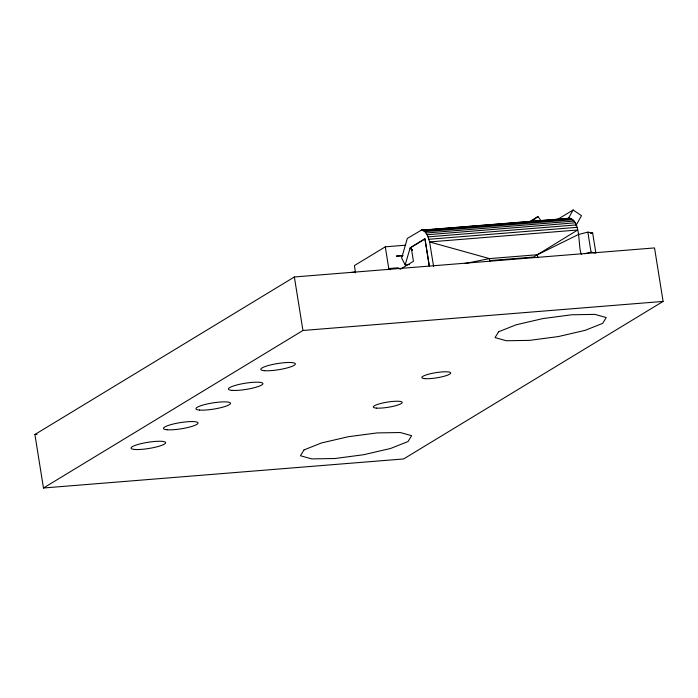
<?xml version="1.0" encoding="UTF-8"?>
<svg xmlns="http://www.w3.org/2000/svg" width="698" height="698" viewBox="0 0 698 698"><rect width="100%" height="100%" fill="white"/><g stroke="black" fill="none" stroke-linecap="round" stroke-linejoin="round"><path stroke-width="1.05" d="M409.36 264.559L405.163 264.9L410.162 247.851L424.96 238.725L429.34 266.051M575.937 225.629L581.495 215.656L573.11 210.002L568.259 218.683C581.984 217.889 577.455 249.265 581.713 254.552M531.387 221.58L537.957 216.537L540.959 220.62M489.909 260.581L533.542 257.065L577.682 229.991L429.584 241.936C428.267 237.599 426.81 230.584 421.295 230.192L407.318 238.437L401.647 258.016L405.163 264.9M34.9 434.505L294.364 276.975L654.532 247.921L663.1 301.423L403.636 458.944L43.468 487.998L34.9 434.505L37.073 434.331M405.782 245.173L385.296 246.822L354.401 265.58L355.561 272.831M43.468 487.998L302.941 330.477L663.1 301.423M529.913 221.423L537.957 216.537M557.318 219.582L573.11 210.002M464.999 263.521L489.481 258.6L537.373 254.735L578.494 234.484L587.838 232.12L592.663 233.019L595.874 253.077L591.049 252.179L584.819 253.758M590.578 233.542L592.663 233.019M566.27 218.928L569.394 218.247L421.295 230.192L423.381 230.654M563.059 219.128L559.875 219.469M565.171 218.84L569.394 218.247M559.822 219.556L563.016 219.12L559.717 219.477M422.473 230.218L570.571 218.273M423.669 230.706L571.767 218.753M424.855 231.64L572.953 219.696M425.989 233.01L574.088 221.057M427.054 234.764L575.152 222.819M428.031 236.875L576.129 224.931M428.877 239.283L576.976 227.339M402.877 255.564L396.359 256.096L402.868 255.738M385.296 246.822L388.777 268.556L398.235 267.796L400.294 269.297L413.443 261.314L411.201 247.267L424.925 238.934L429.226 265.807M351.286 272.447L355.491 272.107M424.559 230.113L421.295 230.192L433.257 229.441M435.43 229.302L441.947 228.892M446.301 228.612L449.564 228.412M457.173 227.932L459.345 227.792M421.295 230.192L433.179 229.45M435.334 229.319L441.817 228.909M447.217 228.569L449.381 228.438M429.994 229.982L433.257 229.904M388.777 268.556L390.47 269.786M412.562 249.989L410.04 248.087L412.3 250.364M433.606 266.514L429.584 241.936L489.481 258.6L489.926 261.418M587.838 232.12L591.049 252.179M537.373 254.735L537.826 257.553M294.364 276.975L302.941 330.477M304.005 449.913L300.437 455.75L311.762 458.9L334.944 458.516L363.78 454.703L390.54 448.482L408.051 441.52L411.628 435.683L400.294 432.533L377.112 432.917L348.276 436.73L321.516 442.951L304.005 449.913M498.608 331.768L495.039 337.605L506.364 340.755L529.546 340.371L558.383 336.558L585.142 330.337L602.653 323.375L606.222 317.538L594.897 314.388L571.714 314.772L542.878 318.585L516.119 324.806L498.608 331.768M562.954 219.111L559.735 219.538L562.972 219.076M376.362 408.094A14.632 2.618 -9.1 0 0 401.149 403.627A14.632 2.618 -9.1 0 0 385.758 402.388A14.632 2.618 -9.1 0 0 376.362 408.094M134.731 449.451A17.485 3.124 -9.1 0 0 164.362 444.103A17.485 3.124 -9.1 0 0 145.969 442.628A17.485 3.124 -9.1 0 0 134.731 449.451M167.162 429.759A17.485 3.124 -9.1 0 0 196.792 424.41A17.485 3.124 -9.1 0 0 178.4 422.936A17.485 3.124 -9.1 0 0 167.162 429.759M199.602 410.066A17.485 3.124 -9.1 0 0 229.232 404.718A17.485 3.124 -9.1 0 0 210.84 403.243A17.485 3.124 -9.1 0 0 199.602 410.066M232.033 390.374A17.485 3.124 -9.1 0 0 261.663 385.026A17.485 3.124 -9.1 0 0 243.27 383.56A17.485 3.124 -9.1 0 0 232.033 390.374M264.463 370.69A17.485 3.124 -9.1 0 0 294.094 365.342A17.485 3.124 -9.1 0 0 275.701 363.867A17.485 3.124 -9.1 0 0 264.463 370.69M424.881 378.639A14.632 2.618 -9.1 0 0 449.669 374.163A14.632 2.618 -9.1 0 0 434.287 372.933A14.632 2.618 -9.1 0 0 424.881 378.639"/></g></svg>
